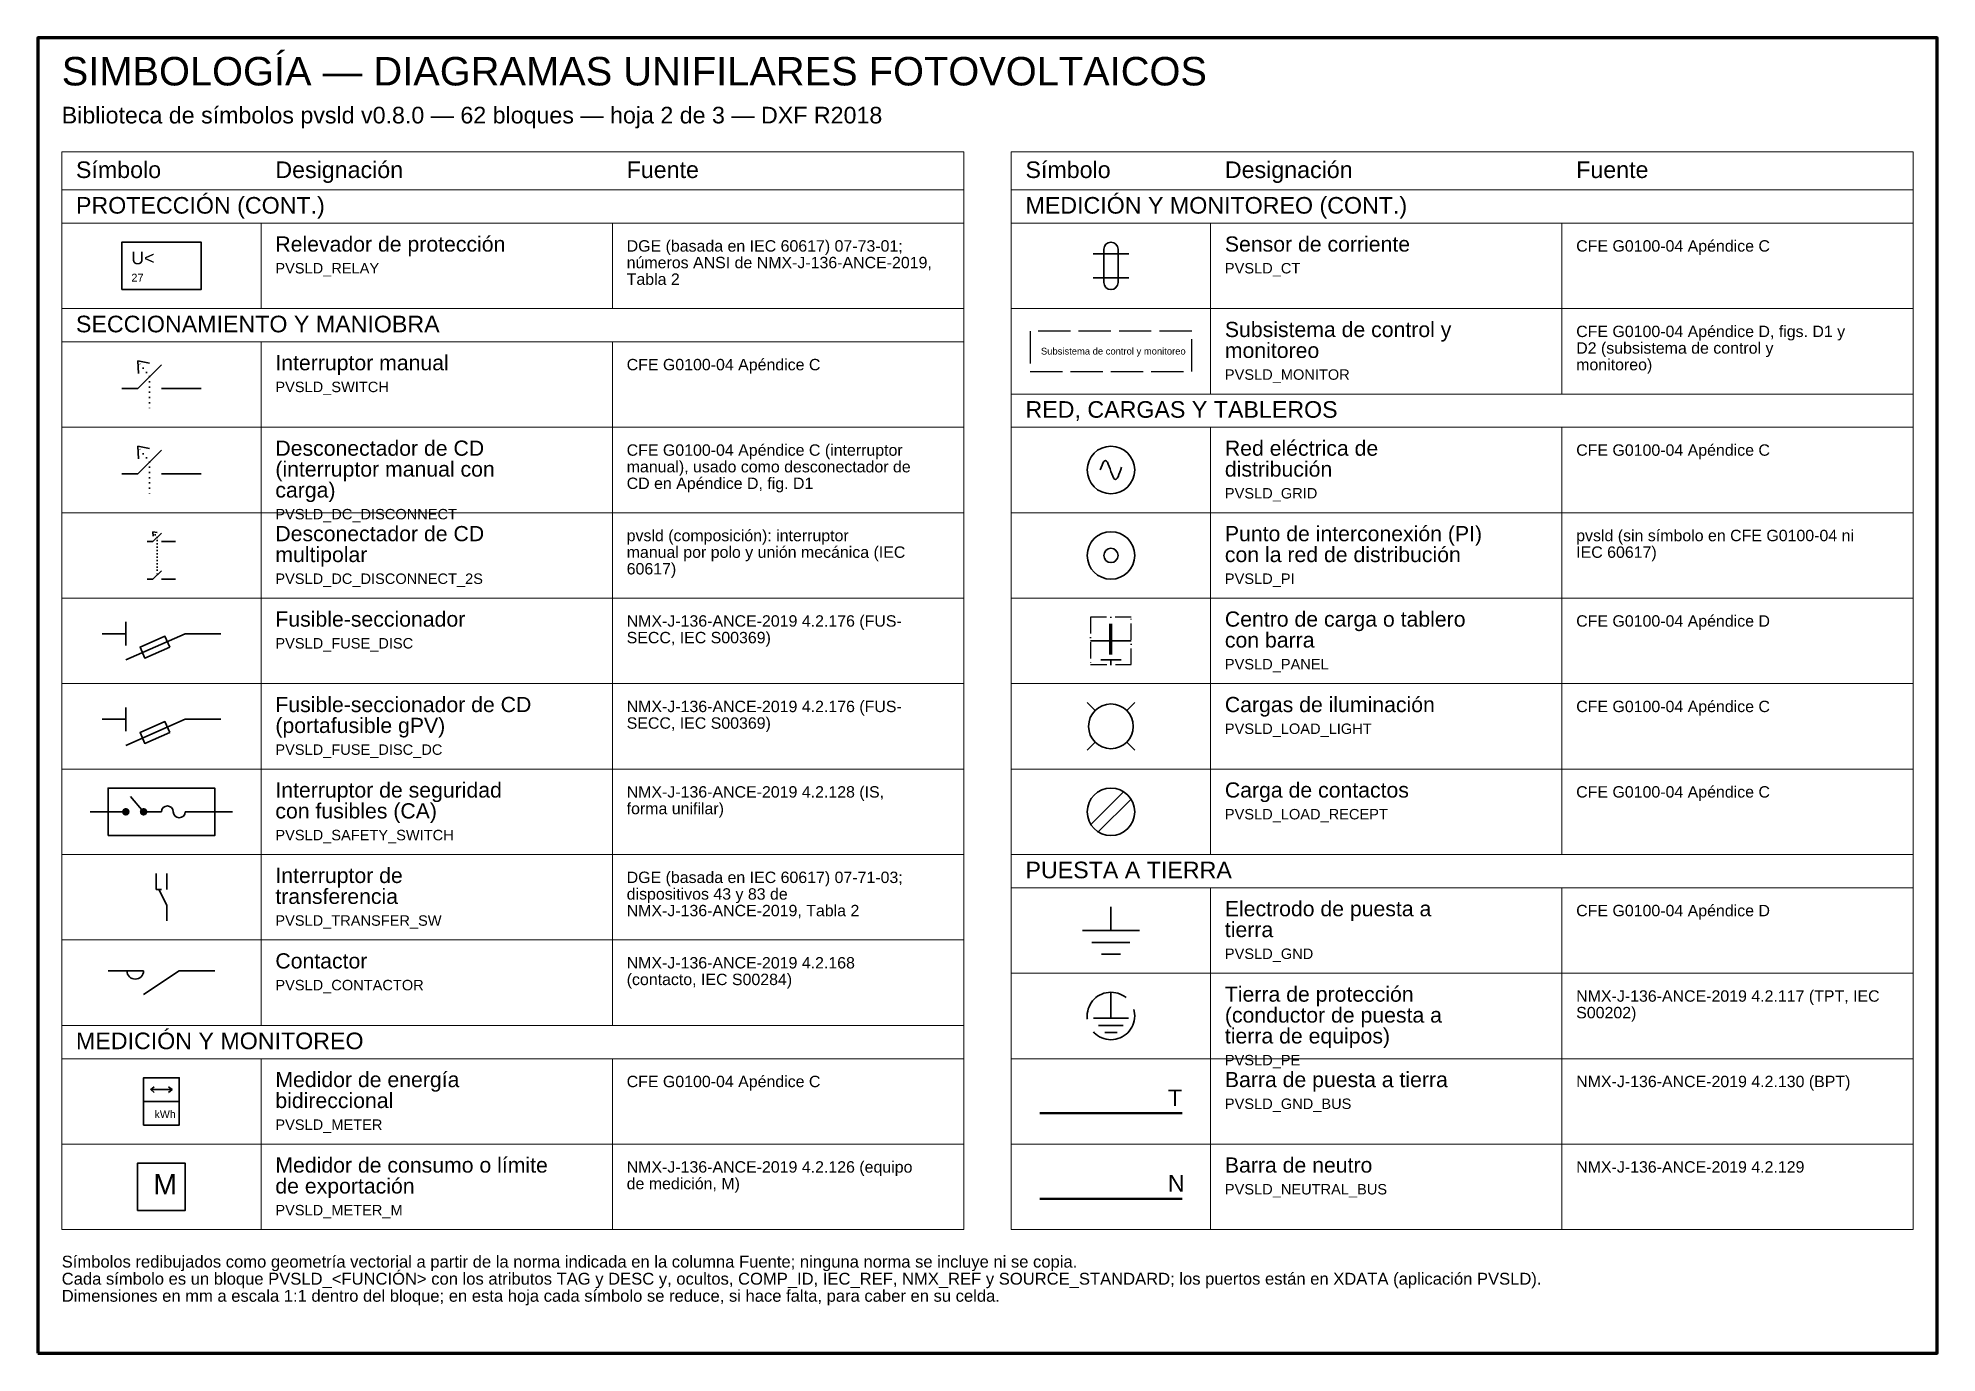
# Paper-space layout 'Legend2' of a CAD drawing. Header units: millimetres. Extents: x 10 to 410, y 10 to 287.
import ezdxf

# ---------------------------------------------------------------- set-up
doc = ezdxf.new("R2010")
doc.units = ezdxf.units.MM
for name, pattern in [('DASHDOT', [18, 12, -3, 0, -3]), ('DASHED', [15, 12, -3]), ('DOTTED', [1.5, 0, -1.5])]:
    doc.linetypes.add(name, pattern=pattern)
for name, color, linetype, lineweight in [('E-ANNO-ENCL', 8, 'DASHDOT', 25), ('E-ANNO-NOTE', 7, 'Continuous', 18), ('E-ANNO-TABL', 7, 'Continuous', 18), ('E-ANNO-TAGS', 7, 'Continuous', 25), ('E-COMM-COND', 8, 'DASHED', 25), ('E-GRND-COND', 3, 'DASHED', 35), ('E-PVAC-COND', 1, 'Continuous', 50), ('E-PVAC-EQPM', 1, 'Continuous', 35), ('E-PVDC-EQPM', 5, 'Continuous', 35), ('E-UTIL-EQPM', 6, 'Continuous', 35), ('G-ANNO-TTLB', 7, 'Continuous', 70)]:
    doc.layers.add(name, color=color, linetype=linetype, lineweight=lineweight)
doc.styles.add('PVSLD_STD', font='arial.ttf')

# ---------------------------------------------------------------- blocks, each defined once
blk = doc.blocks.new('PVSLD_RELAY')
at = {"layer": 'E-UTIL-EQPM'}
blk.add_lwpolyline([(0, -15), (25, -15), (25, 0), (0, 0)], close=True, dxfattribs=at)
at = {"layer": 'E-ANNO-TAGS', "style": 'PVSLD_STD'}
for tag, p, height in [('TAG', (0, 3), 3.5), ('FUNCTION', (3, -7), 4), ('ANSI_NO', (3, -12.5), 2.5), ('DESC', (0, -19), 2.5)]:
    blk.add_attdef(tag, p, '', height=height, dxfattribs=at)
at = {"layer": 'E-ANNO-TAGS', "style": 'PVSLD_STD', "flags": 1}
for tag in ['SOURCE_STANDARD', 'SETTING', 'COMP_ID', 'DELAY_S', 'NMX_REF', 'IEC_REF']:
    blk.add_attdef(tag, (0, 0), '', height=2.5, dxfattribs=at)
blk = doc.blocks.new('PVSLD_SWITCH')
at = {"layer": 'E-PVAC-EQPM', "linetype": 'DOTTED'}
for q in [(5, 8.75), (8.75, -6.25)]:
    blk.add_line((8.75, 3.75), q, dxfattribs=at)
at = {"layer": 'E-PVAC-EQPM'}
for p, q in [((5, 8.75), (8.75, 8)), ((5, 8.75), (5.25, 4.75)), ((5, 0), (12.5, 7.5)), ((0, 0), (5, 0)), ((12.5, 0), (25, 0))]:
    blk.add_line(p, q, dxfattribs=at)
at = {"layer": 'E-ANNO-TAGS', "style": 'PVSLD_STD'}
for tag, p, height in [('TAG', (15, 5), 3.5), ('ROLE', (15, 9), 2.5), ('DESC', (0, -10), 2.5)]:
    blk.add_attdef(tag, p, '', height=height, dxfattribs=at)
at = {"layer": 'E-ANNO-TAGS', "style": 'PVSLD_STD', "flags": 1}
for tag in ['VOLT_V', 'SOURCE_STANDARD', 'COMP_ID', 'POLES', 'RATING_A', 'NMX_REF', 'IEC_REF']:
    blk.add_attdef(tag, (0, 0), '', height=2.5, dxfattribs=at)
blk = doc.blocks.new('PVSLD_DC_DISCONNECT')
at = {"layer": 'E-PVDC-EQPM', "linetype": 'DOTTED'}
for q in [(5, 8.75), (8.75, -6.25)]:
    blk.add_line((8.75, 3.75), q, dxfattribs=at)
at = {"layer": 'E-PVDC-EQPM'}
for p, q in [((5, 8.75), (8.75, 8)), ((5, 8.75), (5.25, 4.75)), ((5, 0), (12.5, 7.5)), ((0, 0), (5, 0)), ((12.5, 0), (25, 0))]:
    blk.add_line(p, q, dxfattribs=at)
at = {"layer": 'E-ANNO-TAGS', "style": 'PVSLD_STD'}
for tag, p, height in [('TAG', (0, 10), 3.5), ('DESC', (0, -9.5), 2.5)]:
    blk.add_attdef(tag, p, '', height=height, dxfattribs=at)
at = {"layer": 'E-ANNO-TAGS', "style": 'PVSLD_STD', "flags": 1}
for tag in ['VOLT_V', 'SOURCE_STANDARD', 'COMP_ID', 'ROLE', 'POLES', 'RATING_A', 'LOAD_BREAK', 'NMX_REF', 'IEC_REF']:
    blk.add_attdef(tag, (0, 0), '', height=2.5, dxfattribs=at)
blk = doc.blocks.new('PVSLD_DC_DISCONNECT_2S')
at = {"layer": 'E-PVDC-EQPM'}
for p, q in [((0, 0), (3, 0)), ((3, 5.25), (5.25, 4.8)), ((3, 5.25), (3.15, 2.85)), ((3, 0), (7.5, 4.5)), ((7.5, 0), (15, 0)), ((0, -20), (3, -20)), ((3, -20), (7.5, -15.5)), ((7.5, -20), (15, -20))]:
    blk.add_line(p, q, dxfattribs=at)
at = {"layer": 'E-PVDC-EQPM', "linetype": 'DOTTED'}
for q in [(3, 5.25), (5.25, -17.75)]:
    blk.add_line((5.25, 2.25), q, dxfattribs=at)
at = {"layer": 'E-ANNO-TAGS', "style": 'PVSLD_STD', "flags": 1}
for tag in ['VOLT_V', 'SOURCE_STANDARD', 'COMP_ID', 'N_STRINGS', 'ROLE', 'POLES', 'RATING_A', 'LOAD_BREAK', 'NMX_REF', 'IEC_REF']:
    blk.add_attdef(tag, (0, 0), '', height=2.5, dxfattribs=at)
at = {"layer": 'E-ANNO-TAGS', "style": 'PVSLD_STD'}
for tag, p, height in [('TAG', (0, 6), 2.1), ('DESC', (0, -23.6), 1.5)]:
    blk.add_attdef(tag, p, '', height=height, dxfattribs=at)
blk = doc.blocks.new('PVSLD_FUSE_DISC')
at = {"layer": 'E-PVAC-EQPM'}
for p, q in [((0, 0), (5, 0)), ((5, -2.5), (5, 2.5)), ((17.5, 0), (5, -5.5)), ((17.5, 0), (25, 0))]:
    blk.add_line(p, q, dxfattribs=at)
blk.add_lwpolyline([(14.2534, -2.7941), (9.0034, -5.1041), (7.9966, -2.8159), (13.2466, -0.5059)], close=True, dxfattribs=at)
at = {"layer": 'E-ANNO-TAGS', "style": 'PVSLD_STD'}
for tag, p, height in [('TAG', (0, 5), 3.5), ('DESC', (0, -10), 2.5)]:
    blk.add_attdef(tag, p, '', height=height, dxfattribs=at)
at = {"layer": 'E-ANNO-TAGS', "style": 'PVSLD_STD', "flags": 1}
for tag in ['VOLT_V', 'SOURCE_STANDARD', 'COMP_ID', 'POLES', 'RATING_A', 'FUSE_A', 'NMX_REF', 'IEC_REF']:
    blk.add_attdef(tag, (0, 0), '', height=2.5, dxfattribs=at)
blk = doc.blocks.new('PVSLD_FUSE_DISC_DC')
at = {"layer": 'E-PVDC-EQPM'}
for p, q in [((0, 0), (5, 0)), ((5, -2.5), (5, 2.5)), ((17.5, 0), (5, -5.5)), ((17.5, 0), (25, 0))]:
    blk.add_line(p, q, dxfattribs=at)
blk.add_lwpolyline([(14.2534, -2.7941), (9.0034, -5.1041), (7.9966, -2.8159), (13.2466, -0.5059)], close=True, dxfattribs=at)
at = {"layer": 'E-ANNO-TAGS', "style": 'PVSLD_STD'}
for tag, p, height in [('TAG', (0, 5), 3.5), ('DESC', (0, -10), 2.5)]:
    blk.add_attdef(tag, p, '', height=height, dxfattribs=at)
at = {"layer": 'E-ANNO-TAGS', "style": 'PVSLD_STD', "flags": 1}
for tag in ['VOLT_V', 'SOURCE_STANDARD', 'COMP_ID', 'POLES', 'RATING_A', 'FUSE_A', 'FUSE_CLASS', 'NMX_REF', 'IEC_REF']:
    blk.add_attdef(tag, (0, 0), '', height=2.5, dxfattribs=at)
blk = doc.blocks.new('PVSLD_SAFETY_SWITCH')
at = {"layer": 'E-PVAC-EQPM'}
for points in [[(6.7, 0, 1), (8.3, 0, 1)], [(10.45, 0, 1), (12.05, 0, 1)]]:
    blk.add_hatch(color=256, dxfattribs=at).paths.add_polyline_path(points)
for p, q in [((0, 0), (7.5, 0)), ((11.25, 0), (8.5, 3.25)), ((11.25, 0), (15, 0)), ((20, 0), (30, 0))]:
    blk.add_line(p, q, dxfattribs=at)
blk.add_lwpolyline([(3.75, -5), (26.25, -5), (26.25, 5), (3.75, 5)], close=True, dxfattribs=at)
for centre, start, end in [((16.25, 0), 0, 180), ((18.75, 0), 180, 360)]:
    blk.add_arc(centre, 1.25, start, end, dxfattribs=at)
at = {"layer": 'E-ANNO-TAGS', "style": 'PVSLD_STD'}
for tag, p, height in [('TAG', (0, 7.5), 3.5), ('DESC', (0, -9.5), 2.5)]:
    blk.add_attdef(tag, p, '', height=height, dxfattribs=at)
at = {"layer": 'E-ANNO-TAGS', "style": 'PVSLD_STD', "flags": 1}
for tag in ['VOLT_V', 'SOURCE_STANDARD', 'COMP_ID', 'POLES', 'RATING_A', 'FUSE_A', 'NMX_REF', 'IEC_REF']:
    blk.add_attdef(tag, (0, 0), '', height=2.5, dxfattribs=at)
blk = doc.blocks.new('PVSLD_TRANSFER_SW')
at = {"layer": 'E-PVAC-EQPM'}
for p, q in [((-5, 0), (-5, -7.5)), ((0, 0), (0, -7.5)), ((-5, -7.5), (-2.5, -7.5)), ((0, -15), (-3.75, -7.5)), ((0, -15), (0, -22.5))]:
    blk.add_line(p, q, dxfattribs=at)
at = {"layer": 'E-ANNO-TAGS', "style": 'PVSLD_STD', "flags": 1}
for tag in ['VOLT_V', 'SOURCE_STANDARD', 'COMP_ID', 'POLES', 'RATING_A', 'NMX_REF', 'IEC_REF']:
    blk.add_attdef(tag, (0, 0), '', height=2.5, dxfattribs=at)
at = {"layer": 'E-ANNO-TAGS', "style": 'PVSLD_STD'}
for tag, p, height in [('TAG', (3, -12), 3.5), ('DESC', (3, -16), 2.5), ('ROLE', (3, -20), 2.5)]:
    blk.add_attdef(tag, p, '', height=height, dxfattribs=at)
blk = doc.blocks.new('PVSLD_CONTACTOR')
at = {"layer": 'E-PVAC-EQPM'}
for p, q in [((0, 0), (7.5, 0)), ((15, 0), (7.5, -5)), ((15, 0), (22.5, 0))]:
    blk.add_line(p, q, dxfattribs=at)
blk.add_arc((5.75, 0), 1.75, 180, 0, dxfattribs=at)
at = {"layer": 'E-ANNO-TAGS', "style": 'PVSLD_STD'}
for tag, p, height in [('TAG', (0, 2.5), 3.5), ('DESC', (0, -9.5), 2.5)]:
    blk.add_attdef(tag, p, '', height=height, dxfattribs=at)
at = {"layer": 'E-ANNO-TAGS', "style": 'PVSLD_STD', "flags": 1}
for tag in ['VOLT_V', 'SOURCE_STANDARD', 'COMP_ID', 'COIL_V', 'POLES', 'RATING_A', 'NMX_REF', 'IEC_REF']:
    blk.add_attdef(tag, (0, 0), '', height=2.5, dxfattribs=at)
blk = doc.blocks.new('PVSLD_METER')
at = {"layer": 'E-UTIL-EQPM'}
for p, q in [((0, 0), (15, 0)), ((3, 5), (12, 5))]:
    blk.add_line(p, q, dxfattribs=at)
blk.add_lwpolyline([(0, -10), (15, -10), (15, 10), (0, 10)], close=True, dxfattribs=at)
for points in [[(4.5, 6.2), (3, 5), (4.5, 3.8)], [(10.5, 6.2), (12, 5), (10.5, 3.8)]]:
    blk.add_lwpolyline(points, dxfattribs=at)
at = {"layer": 'E-ANNO-TAGS', "style": 'PVSLD_STD'}
blk.add_text('kWh', height=3.2, dxfattribs=at).set_placement((4.6, -7))
for tag, p, height in [('TAG', (0, 13), 3.5), ('DESC', (0, -14), 2.5)]:
    blk.add_attdef(tag, p, '', height=height, dxfattribs=at)
at = {"layer": 'E-ANNO-TAGS', "style": 'PVSLD_STD', "flags": 1}
for tag in ['SOURCE_STANDARD', 'OWNER', 'COMP_ID', 'BIDIRECTIONAL', 'METER_NO', 'NMX_REF', 'METER_TYPE', 'IEC_REF']:
    blk.add_attdef(tag, (0, 0), '', height=2.5, dxfattribs=at)
blk = doc.blocks.new('PVSLD_METER_M')
at = {"layer": 'E-UTIL-EQPM'}
blk.add_lwpolyline([(0, -7.5), (15, -7.5), (15, 7.5), (0, 7.5)], close=True, dxfattribs=at)
at = {"layer": 'E-ANNO-TAGS', "style": 'PVSLD_STD'}
blk.add_text('M', height=6.5, dxfattribs=at).set_placement((4.9, -2.4))
for tag, p, height in [('TAG', (0, 10), 3.5), ('DESC', (0, -12), 2.5)]:
    blk.add_attdef(tag, p, '', height=height, dxfattribs=at)
at = {"layer": 'E-ANNO-TAGS', "style": 'PVSLD_STD', "flags": 1}
for tag in ['SOURCE_STANDARD', 'OWNER', 'COMP_ID', 'FUNCTION', 'METER_NO', 'NMX_REF', 'METER_TYPE', 'IEC_REF']:
    blk.add_attdef(tag, (0, 0), '', height=2.5, dxfattribs=at)
blk = doc.blocks.new('PVSLD_CT')
at = {"layer": 'E-UTIL-EQPM'}
for p, q in [((0, 0), (15, 0)), ((4.5, -12), (4.5, 2)), ((10.5, -12), (10.5, 2)), ((0, -10), (15, -10))]:
    blk.add_line(p, q, dxfattribs=at)
for centre, start, end in [((7.5, 2), 0, 180), ((7.5, -12), 180, 360)]:
    blk.add_arc(centre, 3, start, end, dxfattribs=at)
at = {"layer": 'E-ANNO-TAGS', "style": 'PVSLD_STD'}
for tag, p, height in [('TAG', (0, 8), 3.5), ('SPEC', (0, -23), 2.5), ('DESC', (0, -19), 2.5)]:
    blk.add_attdef(tag, p, '', height=height, dxfattribs=at)
at = {"layer": 'E-ANNO-TAGS', "style": 'PVSLD_STD', "flags": 1}
for tag in ['SOURCE_STANDARD', 'COMP_ID', 'CLASS', 'RATIO', 'NMX_REF', 'BURDEN_VA', 'IEC_REF']:
    blk.add_attdef(tag, (0, 0), '', height=2.5, dxfattribs=at)
blk = doc.blocks.new('PVSLD_MONITOR')
at = {"layer": 'E-COMM-COND'}
blk.add_lwpolyline([(0, -7.5), (60, -7.5), (60, 7.5), (0, 7.5)], close=True, dxfattribs=at)
at = {"layer": 'E-ANNO-TAGS', "style": 'PVSLD_STD'}
blk.add_text('Subsistema de control y monitoreo', height=2.5, dxfattribs=at).set_placement((4, -1.2))
for tag, p, height in [('TAG', (0, 10), 3.5), ('DESC', (0, -12), 2.5)]:
    blk.add_attdef(tag, p, '', height=height, dxfattribs=at)
at = {"layer": 'E-ANNO-TAGS', "style": 'PVSLD_STD', "flags": 1}
for tag in ['SOURCE_STANDARD', 'COMP_ID', 'PROTOCOL', 'MODEL', 'NMX_REF', 'IEC_REF']:
    blk.add_attdef(tag, (0, 0), '', height=2.5, dxfattribs=at)
blk = doc.blocks.new('PVSLD_GRID')
at = {"layer": 'E-UTIL-EQPM'}
blk.add_lwpolyline([(5.5, 0), (5.875, 1.0858), (6.25, 2.09), (6.625, 2.9373), (7, 3.564), (7.375, 3.9231), (7.75, 3.9877), (8.125, 3.7528), (8.5, 3.2361), (8.875, 2.4764), (9.25, 1.5307), (9.625, 0.4701), (10, -0.6257), (10.375, -1.6746), (10.75, -2.5978), (11.125, -3.3259), (11.5, -3.8042), (11.875, -3.9969), (12.25, -3.8895), (12.625, -3.49), (13, -2.8284), (13.375, -1.9545), (13.75, -0.9338), (14.125, 0.157), (14.5, 1.2361)], dxfattribs=at)
blk.add_circle((10, 0), 10, dxfattribs=at)
at = {"layer": 'E-ANNO-TAGS', "style": 'PVSLD_STD'}
for tag, p, height in [('TAG', (0, 12.5), 3.5), ('DESC', (0, -15), 2.5), ('SPEC', (0, -19), 2.5)]:
    blk.add_attdef(tag, p, '', height=height, dxfattribs=at)
at = {"layer": 'E-ANNO-TAGS', "style": 'PVSLD_STD', "flags": 1}
for tag in ['VOLT_V', 'SOURCE_STANDARD', 'SYSTEM', 'OWNER', 'COMP_ID', 'FREQ_HZ', 'NMX_REF', 'IEC_REF', 'ISC_KA']:
    blk.add_attdef(tag, (0, 0), '', height=2.5, dxfattribs=at)
blk = doc.blocks.new('PVSLD_PI')
at = {"layer": 'E-UTIL-EQPM'}
for radius in [5, 1.5]:
    blk.add_circle((5, 0), radius, dxfattribs=at)
at = {"layer": 'E-ANNO-TAGS', "style": 'PVSLD_STD'}
for tag, p, height in [('TAG', (0, 7.5), 3.5), ('DESC', (-20, -10.5), 2.5)]:
    blk.add_attdef(tag, p, '', height=height, dxfattribs=at)
at = {"layer": 'E-ANNO-TAGS', "style": 'PVSLD_STD', "flags": 1}
for tag in ['SOURCE_STANDARD', 'COMP_ID', 'NMX_REF', 'PI_TYPE', 'PANEL', 'BREAKER', 'IEC_REF']:
    blk.add_attdef(tag, (0, 0), '', height=2.5, dxfattribs=at)
blk = doc.blocks.new('PVSLD_PANEL')
at = {"layer": 'E-ANNO-ENCL'}
blk.add_lwpolyline([(0, -17.5), (30, -17.5), (30, 17.5), (0, 17.5)], close=True, dxfattribs=at)
at = {"layer": 'E-GRND-COND', "linetype": 'Continuous'}
for p, q in [((7.5, -14), (22.5, -14)), ((15, -17.5), (15, -14))]:
    blk.add_line(p, q, dxfattribs=at)
at = {"layer": 'E-PVAC-COND', "lineweight": 70}
blk.add_line((15, -10), (15, 12.5), dxfattribs=at)
at = {"layer": 'E-PVAC-EQPM'}
blk.add_line((0, 0), (30, 0), dxfattribs=at)
at = {"layer": 'E-ANNO-TAGS', "style": 'PVSLD_STD'}
for tag, p, height in [('TAG', (0, 30), 3.5), ('DESC', (0, 25.5), 2.5), ('SPEC', (0, 21), 2.5)]:
    blk.add_attdef(tag, p, '', height=height, dxfattribs=at)
at = {"layer": 'E-ANNO-TAGS', "style": 'PVSLD_STD', "flags": 1}
for tag in ['COMP_ID', 'SOURCE_STANDARD', 'SYSTEM', 'IEC_REF', 'NMX_REF', 'NAME', 'BUS_A', 'MAIN_ID', 'MAIN_A', 'KAIC_KA']:
    blk.add_attdef(tag, (0, 0), '', height=2.5, dxfattribs=at)
blk = doc.blocks.new('PVSLD_LOAD_LIGHT')
at = {"layer": 'E-PVAC-EQPM'}
for p, q in [((1.4645, 3.5355), (-0.3033, 5.3033)), ((8.5355, 3.5355), (10.3033, 5.3033)), ((1.4645, -3.5355), (-0.3033, -5.3033)), ((8.5355, -3.5355), (10.3033, -5.3033))]:
    blk.add_line(p, q, dxfattribs=at)
blk.add_circle((5, 0), 5, dxfattribs=at)
at = {"layer": 'E-ANNO-TAGS', "style": 'PVSLD_STD'}
for tag, p, height in [('TAG', (0, 10), 3.5), ('DESC', (0, -11), 2.5)]:
    blk.add_attdef(tag, p, '', height=height, dxfattribs=at)
at = {"layer": 'E-ANNO-TAGS', "style": 'PVSLD_STD', "flags": 1}
for tag in ['VOLT_V', 'SOURCE_STANDARD', 'COMP_ID', 'CIRCUIT', 'LOAD_W', 'NMX_REF', 'IEC_REF']:
    blk.add_attdef(tag, (0, 0), '', height=2.5, dxfattribs=at)
blk = doc.blocks.new('PVSLD_LOAD_RECEPT')
at = {"layer": 'E-PVAC-EQPM'}
for p, q in [((0.7733, -2.6711), (7.6711, 4.2267)), ((2.3289, -4.2267), (9.2267, 2.6711))]:
    blk.add_line(p, q, dxfattribs=at)
blk.add_circle((5, 0), 5, dxfattribs=at)
at = {"layer": 'E-ANNO-TAGS', "style": 'PVSLD_STD'}
for tag, p, height in [('TAG', (0, 8), 3.5), ('DESC', (0, -9), 2.5)]:
    blk.add_attdef(tag, p, '', height=height, dxfattribs=at)
at = {"layer": 'E-ANNO-TAGS', "style": 'PVSLD_STD', "flags": 1}
for tag in ['VOLT_V', 'SOURCE_STANDARD', 'COMP_ID', 'CIRCUIT', 'LOAD_W', 'NMX_REF', 'IEC_REF']:
    blk.add_attdef(tag, (0, 0), '', height=2.5, dxfattribs=at)
blk = doc.blocks.new('PVSLD_GND')
at = {"layer": 'E-GRND-COND', "linetype": 'Continuous'}
for p, q in [((0, 0), (0, -5)), ((-6, -5), (6, -5)), ((-4, -7.5), (4, -7.5)), ((-2, -10), (2, -10))]:
    blk.add_line(p, q, dxfattribs=at)
at = {"layer": 'E-ANNO-TAGS', "style": 'PVSLD_STD', "flags": 1}
for tag in ['SOURCE_STANDARD', 'COMP_ID', 'GEC_SIZE', 'ELECTRODE', 'R_OHM', 'NMX_REF', 'IEC_REF']:
    blk.add_attdef(tag, (0, 0), '', height=2.5, dxfattribs=at)
at = {"layer": 'E-ANNO-TAGS', "style": 'PVSLD_STD'}
for tag, p, height in [('TAG', (9, -6), 3.5), ('DESC', (9, -10.5), 2.5), ('SPEC', (9, -14.5), 2.5)]:
    blk.add_attdef(tag, p, '', height=height, dxfattribs=at)
blk = doc.blocks.new('PVSLD_PE')
at = {"layer": 'E-GRND-COND', "linetype": 'Continuous'}
for p, q in [((0, 0), (0, -5.5)), ((-3.7, -5.5), (3.7, -5.5)), ((-2.6, -7), (2.6, -7)), ((-1.3, -8.5), (1.3, -8.5))]:
    blk.add_line(p, q, dxfattribs=at)
at = {"layer": 'E-GRND-COND'}
blk.add_circle((0, -5), 5, dxfattribs=at)
at = {"layer": 'E-ANNO-TAGS', "style": 'PVSLD_STD', "flags": 1}
for tag in ['SOURCE_STANDARD', 'COMP_ID', 'EGC_SIZE', 'NMX_REF', 'IEC_REF']:
    blk.add_attdef(tag, (0, 0), '', height=2.5, dxfattribs=at)
at = {"layer": 'E-ANNO-TAGS', "style": 'PVSLD_STD'}
for tag, p, height in [('TAG', (7, -4), 3.5), ('DESC', (7, -8), 2.5)]:
    blk.add_attdef(tag, p, '', height=height, dxfattribs=at)
blk = doc.blocks.new('PVSLD_GND_BUS')
at = {"layer": 'E-GRND-COND', "linetype": 'Continuous', "lineweight": 50}
blk.add_line((0, 0), (30, 0), dxfattribs=at)
at = {"layer": 'E-ANNO-TAGS', "style": 'PVSLD_STD'}
blk.add_text('T', height=3.5, dxfattribs=at).set_placement((27, 1.5))
for tag, p, height in [('TAG', (0, 7.5), 3.5), ('DESC', (0, -4.5), 2.5)]:
    blk.add_attdef(tag, p, '', height=height, dxfattribs=at)
at = {"layer": 'E-ANNO-TAGS', "style": 'PVSLD_STD', "flags": 1}
for tag in ['SOURCE_STANDARD', 'COMP_ID', 'BUS_A', 'NMX_REF', 'MATERIAL', 'IEC_REF']:
    blk.add_attdef(tag, (0, 0), '', height=2.5, dxfattribs=at)
blk = doc.blocks.new('PVSLD_NEUTRAL_BUS')
at = {"layer": 'E-PVAC-COND', "lineweight": 50}
blk.add_line((0, 0), (30, 0), dxfattribs=at)
at = {"layer": 'E-ANNO-TAGS', "style": 'PVSLD_STD'}
blk.add_text('N', height=3.5, dxfattribs=at).set_placement((27, 1.5))
for tag, p, height in [('TAG', (0, 7.5), 3.5), ('DESC', (0, -4.5), 2.5)]:
    blk.add_attdef(tag, p, '', height=height, dxfattribs=at)
at = {"layer": 'E-ANNO-TAGS', "style": 'PVSLD_STD', "flags": 1}
for tag in ['SOURCE_STANDARD', 'COMP_ID', 'BUS_A', 'NMX_REF', 'MATERIAL', 'IEC_REF']:
    blk.add_attdef(tag, (0, 0), '', height=2.5, dxfattribs=at)

psp = doc.layouts.new('Legend2')

# ---------------------------------------------------------------- linework, layer by layer
at = {"layer": 'E-ANNO-TABL'}
for p, q in [((15, 255), (205, 255)), ((215, 255), (405, 255)), ((15, 248), (205, 248)), ((57, 248), (57, 230)), ((131, 248), (131, 230)), ((215, 248), (405, 248)), ((257, 248), (257, 230)), ((331, 248), (331, 230)), ((15, 230), (205, 230)), ((215, 230), (405, 230)), ((257, 230), (257, 212)), ((331, 230), (331, 212)), ((15, 223), (205, 223)), ((57, 223), (57, 205)), ((131, 223), (131, 205)), ((215, 212), (405, 212)), ((15, 205), (205, 205)), ((57, 205), (57, 187)), ((131, 205), (131, 187)), ((215, 205), (405, 205)), ((257, 205), (257, 187)), ((331, 205), (331, 187)), ((15, 187), (205, 187)), ((57, 187), (57, 169)), ((131, 187), (131, 169)), ((215, 187), (405, 187)), ((257, 187), (257, 169)), ((331, 187), (331, 169)), ((15, 169), (205, 169)), ((57, 169), (57, 151)), ((131, 169), (131, 151)), ((215, 169), (405, 169)), ((257, 169), (257, 151)), ((331, 169), (331, 151)), ((15, 151), (205, 151)), ((57, 151), (57, 133)), ((131, 151), (131, 133)), ((215, 151), (405, 151)), ((257, 151), (257, 133)), ((331, 151), (331, 133)), ((15, 133), (205, 133)), ((57, 133), (57, 115)), ((131, 133), (131, 115)), ((215, 133), (405, 133)), ((257, 133), (257, 115)), ((331, 133), (331, 115)), ((15, 115), (205, 115)), ((57, 115), (57, 97)), ((131, 115), (131, 97)), ((215, 115), (405, 115)), ((215, 108), (405, 108)), ((257, 108), (257, 90)), ((331, 108), (331, 90)), ((15, 97), (205, 97)), ((57, 97), (57, 79)), ((131, 97), (131, 79)), ((215, 90), (405, 90)), ((257, 90), (257, 72)), ((331, 90), (331, 72)), ((15, 79), (205, 79)), ((15, 72), (205, 72)), ((57, 72), (57, 54)), ((131, 72), (131, 54)), ((215, 72), (405, 72)), ((257, 72), (257, 54)), ((331, 72), (331, 54)), ((15, 54), (205, 54)), ((57, 54), (57, 36)), ((131, 54), (131, 36)), ((215, 54), (405, 54)), ((257, 54), (257, 36)), ((331, 54), (331, 36)), ((15, 36), (205, 36)), ((215, 36), (405, 36))]:
    psp.add_line(p, q, dxfattribs=at)
for points in [[(15, 263), (205, 263), (205, 36), (15, 36)], [(215, 263), (405, 263), (405, 36), (215, 36)]]:
    psp.add_lwpolyline(points, close=True, dxfattribs=at)
at = {"layer": 'G-ANNO-TTLB', "lineweight": 70}
psp.add_lwpolyline([(10, 10), (410, 10), (410, 287), (10, 287)], close=True, dxfattribs=at)

# ---------------------------------------------------------------- block references
at = {"layer": 'E-ANNO-NOTE'}
ref = psp.add_blockref('PVSLD_RELAY', (27.663, 244.002), dxfattribs=dict(at, xscale=0.667, yscale=0.667, zscale=0.667))
ref.add_attrib('FUNCTION', 'U<', (29.663, 239.333), dxfattribs={"layer": 'E-ANNO-TAGS', "height": 2.668, "style": 'PVSLD_STD'})
ref.add_attrib('ANSI_NO', '27', (29.663, 235.665), dxfattribs={"layer": 'E-ANNO-TAGS', "height": 1.6675, "style": 'PVSLD_STD'})
for name, p, xscale, yscale, zscale in [('PVSLD_CT', (232.25, 241.5), 0.5, 0.5, 0.5), ('PVSLD_MONITOR', (218.99, 221), 0.5670000000000001, 0.5670000000000001, 0.5670000000000001), ('PVSLD_SWITCH', (27.663, 213.166), 0.667, 0.667, 0.667), ('PVSLD_DC_DISCONNECT', (27.663, 195.166), 0.667, 0.667, 0.667), ('PVSLD_GRID', (231, 196), 0.5, 0.5, 0.5), ('PVSLD_DC_DISCONNECT_2S', (33.03, 180.921), 0.396, 0.396, 0.396), ('PVSLD_PANEL', (231.71, 160), 0.286, 0.286, 0.286), ('PVSLD_LOAD_LIGHT', (231.285, 142), 0.943, 0.943, 0.943), ('PVSLD_TRANSFER_SW', (37.11, 110.995), 0.444, 0.444, 0.444), ('PVSLD_METER', (32.25, 63), 0.5, 0.5, 0.5), ('PVSLD_METER_M', (30.997, 45), 0.667, 0.667, 0.667)]:
    psp.add_blockref(name, p, dxfattribs=dict(at, xscale=xscale, yscale=yscale, zscale=zscale))
for name, p in [('PVSLD_PI', (231, 178)), ('PVSLD_FUSE_DISC', (23.5, 161.5)), ('PVSLD_FUSE_DISC_DC', (23.5, 143.5)), ('PVSLD_SAFETY_SWITCH', (21, 124)), ('PVSLD_LOAD_RECEPT', (231, 124)), ('PVSLD_GND', (236, 104)), ('PVSLD_CONTACTOR', (24.75, 90.5)), ('PVSLD_PE', (236, 86)), ('PVSLD_GND_BUS', (221, 60.5)), ('PVSLD_NEUTRAL_BUS', (221, 42.5))]:
    psp.add_blockref(name, p, dxfattribs=at)

# ---------------------------------------------------------------- texts
at = {"layer": 'E-ANNO-NOTE', "style": 'PVSLD_STD'}
for s, height, p in [('Biblioteca de símbolos pvsld v0.8.0 — 62 bloques — hoja 2 de 3 — DXF R2018', 3.5, (15, 269)), ('Símbolo', 3.5, (18, 257.5)), ('Designación', 3.5, (60, 257.5)), ('Fuente', 3.5, (134, 257.5)), ('Símbolo', 3.5, (218, 257.5)), ('Designación', 3.5, (260, 257.5)), ('Fuente', 3.5, (334, 257.5)), ('PROTECCIÓN (CONT.)', 3.5, (18, 250)), ('MEDICIÓN Y MONITOREO (CONT.)', 3.5, (218, 250)), ('Relevador de protección', 3.2, (60, 242)), ('DGE (basada en IEC 60617) 07-73-01;', 2.4, (134, 242)), ('Sensor de corriente', 3.2, (260, 242)), ('CFE G0100-04 Apéndice C', 2.4, (334, 242)), ('números ANSI de NMX-J-136-ANCE-2019,', 2.4, (134, 238.5)), ('PVSLD_RELAY', 2.2, (60, 237.4)), ('Tabla 2', 2.4, (134, 235)), ('PVSLD_CT', 2.2, (260, 237.4)), ('SECCIONAMIENTO Y MANIOBRA', 3.5, (18, 225)), ('Subsistema de control y', 3.2, (260, 224)), ('CFE G0100-04 Apéndice D, figs. D1 y', 2.4, (334, 224)), ('Interruptor manual', 3.2, (60, 217)), ('monitoreo', 3.2, (260, 219.6)), ('D2 (subsistema de control y', 2.4, (334, 220.5)), ('CFE G0100-04 Apéndice C', 2.4, (134, 217)), ('PVSLD_MONITOR', 2.2, (260, 215)), ('monitoreo)', 2.4, (334, 217)), ('PVSLD_SWITCH', 2.2, (60, 212.4)), ('RED, CARGAS Y TABLEROS', 3.5, (218, 207)), ('Desconectador de CD', 3.2, (60, 199)), ('CFE G0100-04 Apéndice C (interruptor', 2.4, (134, 199)), ('Red eléctrica de', 3.2, (260, 199)), ('CFE G0100-04 Apéndice C', 2.4, (334, 199)), ('(interruptor manual con', 3.2, (60, 194.6)), ('manual), usado como desconectador de', 2.4, (134, 195.5)), ('distribución', 3.2, (260, 194.6)), ('carga)', 3.2, (60, 190.2)), ('CD en Apéndice D, fig. D1', 2.4, (134, 192)), ('PVSLD_GRID', 2.2, (260, 190)), ('PVSLD_DC_DISCONNECT', 2.2, (60, 185.6)), ('Desconectador de CD', 3.2, (60, 181)), ('Punto de interconexión (PI)', 3.2, (260, 181)), ('pvsld (composición): interruptor', 2.4, (134, 181)), ('manual por polo y unión mecánica (IEC', 2.4, (134, 177.5)), ('con la red de distribución', 3.2, (260, 176.6)), ('pvsld (sin símbolo en CFE G0100-04 ni', 2.4, (334, 181)), ('IEC 60617)', 2.4, (334, 177.5)), ('multipolar', 3.2, (60, 176.6)), ('60617)', 2.4, (134, 174)), ('PVSLD_DC_DISCONNECT_2S', 2.2, (60, 172)), ('PVSLD_PI', 2.2, (260, 172)), ('Fusible-seccionador', 3.2, (60, 163)), ('NMX-J-136-ANCE-2019 4.2.176 (FUS-', 2.4, (134, 163)), ('Centro de carga o tablero', 3.2, (260, 163)), ('CFE G0100-04 Apéndice D', 2.4, (334, 163)), ('PVSLD_FUSE_DISC', 2.2, (60, 158.4)), ('SECC, IEC S00369)', 2.4, (134, 159.5)), ('con barra', 3.2, (260, 158.6)), ('PVSLD_PANEL', 2.2, (260, 154)), ('Fusible-seccionador de CD', 3.2, (60, 145)), ('Cargas de iluminación', 3.2, (260, 145)), ('SECC, IEC S00369)', 2.4, (134, 141.5)), ('NMX-J-136-ANCE-2019 4.2.176 (FUS-', 2.4, (134, 145)), ('CFE G0100-04 Apéndice C', 2.4, (334, 145)), ('(portafusible gPV)', 3.2, (60, 140.6)), ('PVSLD_LOAD_LIGHT', 2.2, (260, 140.4)), ('PVSLD_FUSE_DISC_DC', 2.2, (60, 136)), ('Interruptor de seguridad', 3.2, (60, 127)), ('NMX-J-136-ANCE-2019 4.2.128 (IS,', 2.4, (134, 127)), ('Carga de contactos', 3.2, (260, 127)), ('CFE G0100-04 Apéndice C', 2.4, (334, 127)), ('con fusibles (CA)', 3.2, (60, 122.6)), ('forma unifilar)', 2.4, (134, 123.5)), ('PVSLD_LOAD_RECEPT', 2.2, (260, 122.4)), ('PVSLD_SAFETY_SWITCH', 2.2, (60, 118)), ('Interruptor de', 3.2, (60, 109)), ('PUESTA A TIERRA', 3.5, (218, 110)), ('dispositivos 43 y 83 de', 2.4, (134, 105.5)), ('DGE (basada en IEC 60617) 07-71-03;', 2.4, (134, 109)), ('transferencia', 3.2, (60, 104.6)), ('NMX-J-136-ANCE-2019, Tabla 2', 2.4, (134, 102)), ('Electrodo de puesta a', 3.2, (260, 102)), ('CFE G0100-04 Apéndice D', 2.4, (334, 102)), ('PVSLD_TRANSFER_SW', 2.2, (60, 100)), ('tierra', 3.2, (260, 97.6)), ('Contactor', 3.2, (60, 91)), ('NMX-J-136-ANCE-2019 4.2.168', 2.4, (134, 91)), ('PVSLD_GND', 2.2, (260, 93)), ('PVSLD_CONTACTOR', 2.2, (60, 86.4)), ('(contacto, IEC S00284)', 2.4, (134, 87.5)), ('Tierra de protección', 3.2, (260, 84)), ('NMX-J-136-ANCE-2019 4.2.117 (TPT, IEC', 2.4, (334, 84)), ('(conductor de puesta a', 3.2, (260, 79.6)), ('S00202)', 2.4, (334, 80.5)), ('MEDICIÓN Y MONITOREO', 3.5, (18, 74)), ('tierra de equipos)', 3.2, (260, 75.2)), ('PVSLD_PE', 2.2, (260, 70.6)), ('Medidor de energía', 3.2, (60, 66)), ('CFE G0100-04 Apéndice C', 2.4, (134, 66)), ('Barra de puesta a tierra', 3.2, (260, 66)), ('NMX-J-136-ANCE-2019 4.2.130 (BPT)', 2.4, (334, 66)), ('bidireccional', 3.2, (60, 61.6)), ('PVSLD_GND_BUS', 2.2, (260, 61.4)), ('PVSLD_METER', 2.2, (60, 57)), ('Medidor de consumo o límite', 3.2, (60, 48)), ('NMX-J-136-ANCE-2019 4.2.126 (equipo', 2.4, (134, 48)), ('Barra de neutro', 3.2, (260, 48)), ('NMX-J-136-ANCE-2019 4.2.129', 2.4, (334, 48)), ('de exportación', 3.2, (60, 43.6)), ('de medición, M)', 2.4, (134, 44.5)), ('PVSLD_NEUTRAL_BUS', 2.2, (260, 43.4)), ('PVSLD_METER_M', 2.2, (60, 39)), ('Símbolos redibujados como geometría vectorial a partir de la norma indicada en la columna Fuente; ninguna norma se incluye ni se copia.', 2.5, (15, 28)), ('Cada símbolo es un bloque PVSLD_<FUNCIÓN> con los atributos TAG y DESC y, ocultos, COMP_ID, IEC_REF, NMX_REF y SOURCE_STANDARD; los puertos están en XDATA (aplicación PVSLD).', 2.5, (15, 24.4)), ('Dimensiones en mm a escala 1:1 dentro del bloque; en esta hoja cada símbolo se reduce, si hace falta, para caber en su celda.', 2.5, (15, 20.8))]:
    psp.add_text(s, height=height, dxfattribs=at).set_placement(p)
at = {"layer": 'G-ANNO-TTLB', "style": 'PVSLD_STD'}
psp.add_text('SIMBOLOGÍA — DIAGRAMAS UNIFILARES FOTOVOLTAICOS', height=6, dxfattribs=at).set_placement((15, 277))

doc.saveas('drawing.dxf')
